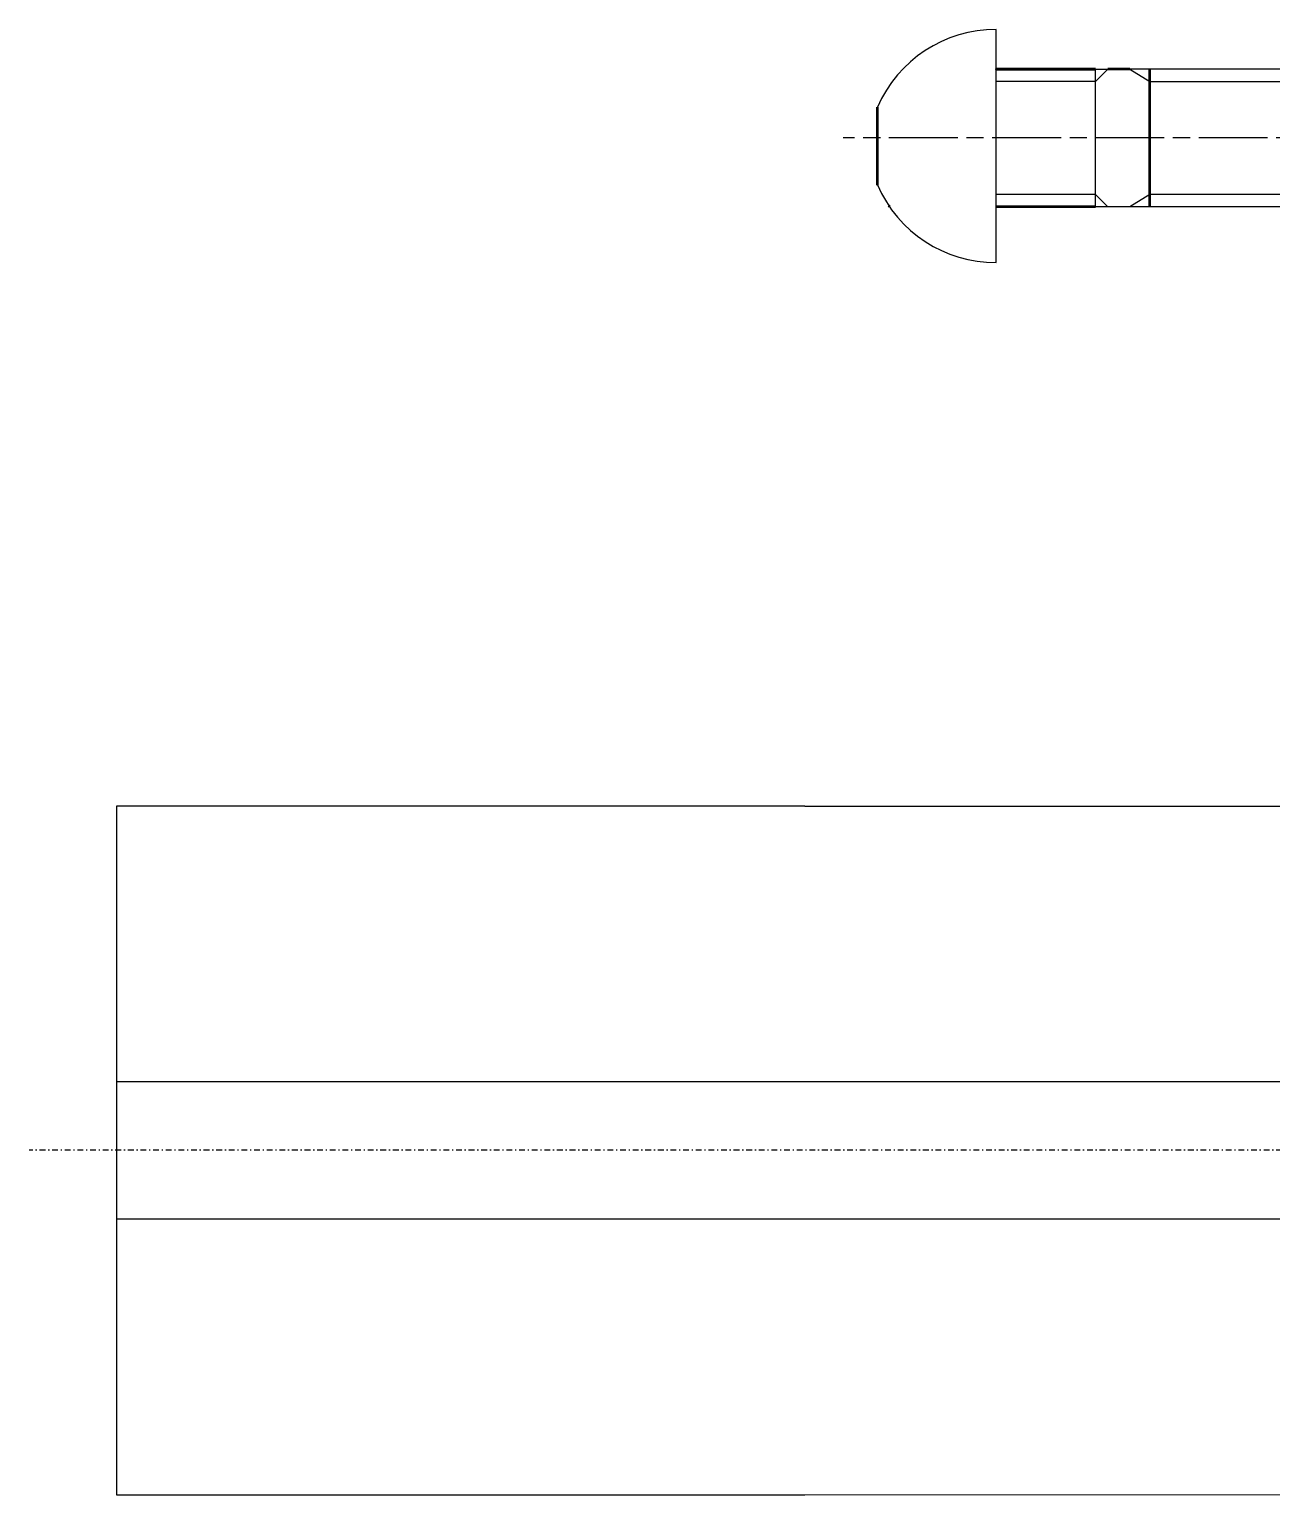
# Model space of a CAD drawing. Header units: millimetres. Extents: x -3388 to 4307, y 243 to 4457.
# Drawn here: x -123.1 to -14.8, y 1357.5 to 1485.2 of the extents above; entities that cross this region are included whole.
import ezdxf

# ---------------------------------------------------------------- set-up
doc = ezdxf.new("R2010")
doc.units = ezdxf.units.MM
for name, pattern in [('AM_ISO08W050', [18, 12, -1.5, 3, -1.5]), ('AM_ISO08W050x2', [9, 6, -0.75, 1.5, -0.75]), ('STRICHPUNKT', [1, 0.5, -0.25, 0, -0.25])]:
    doc.linetypes.add(name, pattern=pattern)
for name, color, linetype, lineweight in [('AM_0N', 7, 'Continuous', 50), ('AM_4N', 3, 'Continuous', 25), ('AM_7N', 4, 'AM_ISO08W050', 25), ('osie', 2, 'STRICHPUNKT', 25)]:
    doc.layers.add(name, color=color, linetype=linetype, lineweight=lineweight)

# ---------------------------------------------------------------- blocks, each defined once
blk = doc.blocks.new('wpust przesuwny st M12')
blk.add_lwpolyline([(-119.23, 1513.98, 0.301012), (-125.99, 1503.64), (-105.69, 1503.64, 0.301012), (-112.44, 1513.98), (-115.84, 1513.98)], format="xyb", close=True)
blk = doc.blocks.new('śruba z wpustem przesuwnym St M12')
at = {"layer": 'AM_0N'}
for p, q in [((-49.16, 1471.66), (-49.16, 1478.46)), ((-48.08, 1469.77), (-48.17, 1469.86))]:
    blk.add_line(p, q, dxfattribs=at)
blk.add_lwpolyline([(-30.16, 1481.77), (-38.82, 1481.77)], close=True, dxfattribs=at)
for points in [[(-27.16, 1481.77), (-29.08, 1481.77)], [(-25.41, 1469.77), (-25.41, 1481.77)], [(-9.16, 1480.69), (-9.16, 1470.84)], [(-9.16, 1470.84), (-10.1, 1469.77)], [(-30.16, 1469.77), (-38.82, 1469.77)]]:
    blk.add_lwpolyline(points, dxfattribs=at)
at = {"layer": 'AM_4N'}
for points in [[(-10.1, 1481.77), (-25.41, 1481.77), (-27.16, 1481.77), (-25.41, 1480.69), (-9.16, 1480.69), (-10.1, 1481.77), (-10.1, 1469.77), (-25.41, 1469.77), (-27.16, 1469.77), (-29.08, 1469.77), (-30.16, 1469.77), (-30.16, 1481.77), (-29.08, 1481.77), (-30.16, 1480.69), (-38.82, 1480.69)], [(-30.16, 1470.84), (-38.82, 1470.84)], [(-29.08, 1469.77), (-30.16, 1470.84)], [(-25.41, 1470.84), (-27.16, 1469.77)], [(-9.16, 1470.84), (-25.41, 1470.84)]]:
    blk.add_lwpolyline(points, dxfattribs=at)
at = {"layer": 'AM_7N', "linetype": 'AM_ISO08W050x2'}
blk.add_lwpolyline([(-6.16, 1475.77), (-52.16, 1475.77)], dxfattribs=at)
at = {"rotation": 90}
blk.add_blockref('wpust przesuwny st M12', (1464.82, 1590.9), dxfattribs=at)

msp = doc.modelspace()

# ---------------------------------------------------------------- linework, layer by layer
for p, q in [((-55.49609, 1417.53495), (-115.49609, 1417.53495)), ((-115.49609, 1417.53495), (-115.49609, 1357.53495)), ((-55.49609, 1417.53495), (75.2125, 1417.53495)), ((-115.49609, 1393.53495), (75.2125, 1393.53495)), ((75.2125, 1381.53495), (-115.49609, 1381.53495)), ((-115.49609, 1357.53495), (-55.49609, 1357.53495)), ((-55.49609, 1357.53495), (75.2125, 1357.54512))]:
    msp.add_line(p, q)
at = {"layer": 'osie'}
msp.add_line((232.50006, 1387.5556), (-123.09866, 1387.5556), dxfattribs=at)

# ---------------------------------------------------------------- block references
msp.add_blockref('śruba z wpustem przesuwnym St M12', (0, 0))

doc.saveas('drawing.dxf')
